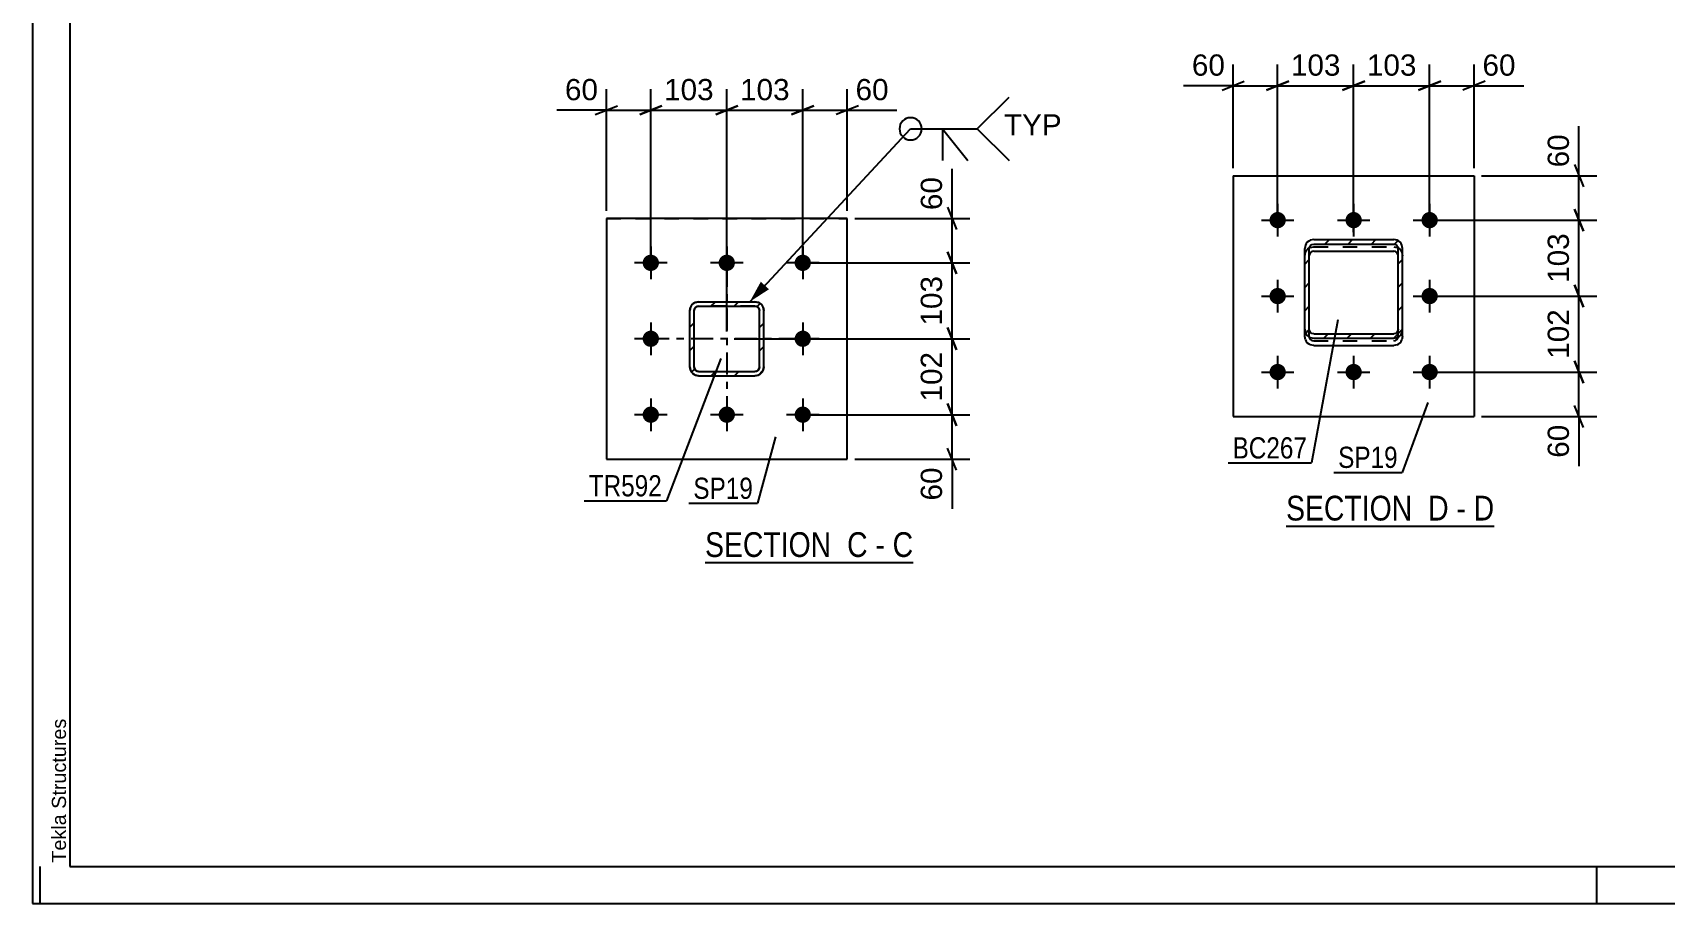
# Model space of a CAD drawing. Header units: millimetres. Extents: x -116 to 725, y -385 to 209.
# Drawn here: x -115.9 to 104.3, y -385.1 to -267.6 of the extents above; entities that cross this region are included whole.
import ezdxf

# ---------------------------------------------------------------- set-up
doc = ezdxf.new("R2010")
doc.units = ezdxf.units.MM
doc.linetypes.add('DXK_LINE_DOT2', pattern=[3.9198, 1.9599, -1.9599])
doc.linetypes.add('DXK_LINE_DOT3', pattern=[5.9187, 2.979, -0.9799, 0.9799, -0.9799])
doc.styles.add('Arial', font='arial.ttf', dxfattribs={"height": 0.2})
doc.styles.add('Arial Narrow', font='ARIALN.TTF', dxfattribs={"height": 0.2})

# ---------------------------------------------------------------- blocks, each defined once
blk = doc.blocks.new('Unknown-203724257-1113')
at = {"color": 5, "linetype": 'Continuous'}
for p, q in [((-115.93, 208.87), (-115.93, -385.13)), ((-110.93, 203.87), (-110.93, -380.13)), ((-114.93, -385.13), (-114.93, -380.13)), ((-110.93, -380.13), (720.07, -380.13)), ((95.07, -385.13), (95.07, -380.13)), ((-115.93, -385.13), (725.07, -385.13))]:
    blk.add_line(p, q, dxfattribs=at)
at = {"color": 174, "linetype": 'Continuous', "style": 'Arial'}
blk.add_text('Tekla Structures', height=1.9102, rotation=90, dxfattribs=at).set_placement((-111.43, -379.63))
blk = doc.blocks.new('Unknown-203724257-13 - 8528')
at = {"color": 6, "linetype": 'Continuous'}
blk.add_line((-25.22, -339.12), (2.85, -339.12), dxfattribs=at)
at = {"color": 0, "linetype": 'Continuous'}
blk.add_wipeout([(-7.11, -338.37), (-7.11, -334.87), (-25.22, -334.87), (-25.22, -338.37)], dxfattribs=at)
at = {"color": 7, "linetype": 'Continuous', "style": 'Arial Narrow'}
blk.add_text('SECTION ', height=3.34, dxfattribs=at).set_placement((-25.22, -338.37))
at = {"color": 0, "linetype": 'Continuous'}
blk.add_wipeout([(-3.29, -338.37), (-3.29, -334.87), (-6.06, -334.87), (-6.06, -338.37)], dxfattribs=at)
at = {"color": 7, "linetype": 'Continuous', "style": 'Arial Narrow'}
blk.add_text('C', height=3.34, dxfattribs=at).set_placement((-6.06, -338.37))
at = {"color": 0, "linetype": 'Continuous'}
blk.add_wipeout([(-0.97, -338.37), (-0.97, -334.87), (-2.24, -334.87), (-2.24, -338.37)], dxfattribs=at)
at = {"color": 7, "linetype": 'Continuous', "style": 'Arial Narrow'}
blk.add_text('-', height=3.34, dxfattribs=at).set_placement((-2.24, -338.37))
at = {"color": 0, "linetype": 'Continuous'}
blk.add_wipeout([(2.85, -338.37), (2.85, -334.87), (0.08, -334.87), (0.08, -338.37)], dxfattribs=at)
at = {"color": 7, "linetype": 'Continuous', "style": 'Arial Narrow'}
blk.add_text('C', height=3.34, dxfattribs=at).set_placement((0.08, -338.37))
blk = doc.blocks.new('Unknown-203724257-14 - 8258')
at = {"color": 6, "linetype": 'Continuous'}
blk.add_line((53.16, -334.2), (81.23, -334.2), dxfattribs=at)
at = {"color": 0, "linetype": 'Continuous'}
blk.add_wipeout([(71.27, -333.45), (71.27, -329.95), (53.16, -329.95), (53.16, -333.45)], dxfattribs=at)
at = {"color": 7, "linetype": 'Continuous', "style": 'Arial Narrow'}
blk.add_text('SECTION ', height=3.34, dxfattribs=at).set_placement((53.16, -333.45))
at = {"color": 0, "linetype": 'Continuous'}
blk.add_wipeout([(75.09, -333.45), (75.09, -329.95), (72.32, -329.95), (72.32, -333.45)], dxfattribs=at)
at = {"color": 7, "linetype": 'Continuous', "style": 'Arial Narrow'}
blk.add_text('D', height=3.34, dxfattribs=at).set_placement((72.32, -333.45))
at = {"color": 0, "linetype": 'Continuous'}
blk.add_wipeout([(77.41, -333.45), (77.41, -329.95), (76.14, -329.95), (76.14, -333.45)], dxfattribs=at)
at = {"color": 7, "linetype": 'Continuous', "style": 'Arial Narrow'}
blk.add_text('-', height=3.34, dxfattribs=at).set_placement((76.14, -333.45))
at = {"color": 0, "linetype": 'Continuous'}
blk.add_wipeout([(81.23, -333.45), (81.23, -329.95), (78.46, -329.95), (78.46, -333.45)], dxfattribs=at)
at = {"color": 7, "linetype": 'Continuous', "style": 'Arial Narrow'}
blk.add_text('D', height=3.34, dxfattribs=at).set_placement((78.46, -333.45))
blk = doc.blocks.new('Part-203724257-8563 - 8528')
at = {"linetype": 'Continuous'}
h = blk.add_hatch(dxfattribs=at)
h.set_pattern_fill('', scale=0.7, style=0, pattern_type=0)
h.set_pattern_definition([(45, (-18.0342, -313.8326), (-1.57154, 1.57154), [])])
h.paths.add_polyline_path([(-18.49, -313.92), (-18.03, -313.83), (-17.64, -313.57), (-17.38, -313.18), (-17.29, -312.72), (-17.29, -305.12), (-17.38, -304.66), (-17.64, -304.28), (-18.03, -304.02), (-18.49, -303.92), (-26.09, -303.92), (-26.55, -304.02), (-26.94, -304.28), (-27.2, -304.66), (-27.29, -305.12), (-27.29, -312.72), (-27.2, -313.18), (-26.94, -313.57), (-26.55, -313.83), (-26.09, -313.92)])
h.paths.add_polyline_path([(-26.09, -313.32), (-26.32, -313.28), (-26.52, -313.15), (-26.65, -312.95), (-26.69, -312.72), (-26.69, -305.12), (-26.65, -304.89), (-26.52, -304.7), (-26.32, -304.57), (-26.09, -304.52), (-18.49, -304.52), (-18.26, -304.57), (-18.07, -304.7), (-17.94, -304.89), (-17.89, -305.12), (-17.89, -312.72), (-17.94, -312.95), (-18.07, -313.15), (-18.26, -313.28), (-18.49, -313.32)])
at = {"color": 7, "linetype": 'DXK_LINE_DOT3'}
for p, q in [((-22.29, -298.92), (-22.29, -318.92)), ((-12.29, -308.92), (-32.29, -308.92))]:
    blk.add_line(p, q, dxfattribs=at)
at = {"color": 7, "linetype": 'DXK_LINE_DOT2'}
for p, q in [((-26.55, -304.02), (-26.09, -303.92)), ((-26.09, -303.92), (-18.49, -303.92)), ((-18.49, -303.92), (-18.03, -304.02)), ((-27.29, -305.12), (-27.2, -304.66)), ((-27.29, -312.72), (-27.29, -305.12)), ((-26.65, -304.89), (-26.69, -305.12)), ((-26.69, -312.72), (-26.69, -305.12)), ((-26.52, -304.7), (-26.65, -304.89)), ((-26.32, -304.57), (-26.52, -304.7)), ((-26.09, -304.52), (-26.32, -304.57)), ((-18.49, -304.52), (-26.09, -304.52)), ((-18.26, -304.57), (-18.49, -304.52)), ((-18.07, -304.7), (-18.26, -304.57)), ((-17.94, -304.89), (-18.07, -304.7)), ((-17.89, -305.12), (-17.94, -304.89)), ((-17.89, -312.72), (-17.89, -305.12)), ((-17.38, -304.66), (-17.29, -305.12)), ((-17.29, -312.72), (-17.29, -305.12)), ((-27.2, -313.18), (-27.29, -312.72)), ((-26.69, -312.72), (-26.65, -312.95)), ((-17.94, -312.95), (-17.89, -312.72)), ((-17.29, -312.72), (-17.38, -313.18)), ((-26.65, -312.95), (-26.52, -313.15)), ((-26.09, -313.92), (-26.55, -313.83)), ((-26.52, -313.15), (-26.32, -313.28)), ((-26.32, -313.28), (-26.09, -313.32)), ((-26.09, -313.32), (-18.49, -313.32)), ((-26.09, -313.92), (-18.49, -313.92)), ((-18.49, -313.32), (-18.26, -313.28)), ((-18.03, -313.83), (-18.49, -313.92)), ((-18.26, -313.28), (-18.07, -313.15)), ((-18.07, -313.15), (-17.94, -312.95))]:
    blk.add_line(p, q, dxfattribs=at)
at = {"color": 2, "linetype": 'Continuous'}
for p, q in [((-26.09, -303.92), (-26.55, -304.02)), ((-26.09, -303.92), (-18.49, -303.92)), ((-18.03, -304.02), (-18.49, -303.92)), ((-27.2, -304.66), (-27.29, -305.12)), ((-27.29, -312.72), (-27.29, -305.12)), ((-26.69, -305.12), (-26.65, -304.89)), ((-26.69, -312.72), (-26.69, -305.12)), ((-26.65, -304.89), (-26.52, -304.7)), ((-26.52, -304.7), (-26.32, -304.57)), ((-26.32, -304.57), (-26.09, -304.52)), ((-26.09, -304.52), (-18.49, -304.52)), ((-18.49, -304.52), (-18.26, -304.57)), ((-18.26, -304.57), (-18.07, -304.7)), ((-18.07, -304.7), (-17.94, -304.89)), ((-17.94, -304.89), (-17.89, -305.12)), ((-17.89, -312.72), (-17.89, -305.12)), ((-17.29, -305.12), (-17.38, -304.66)), ((-17.29, -312.72), (-17.29, -305.12)), ((-27.29, -312.72), (-27.2, -313.18)), ((-26.65, -312.95), (-26.69, -312.72)), ((-17.89, -312.72), (-17.94, -312.95)), ((-17.38, -313.18), (-17.29, -312.72)), ((-26.52, -313.15), (-26.65, -312.95)), ((-26.55, -313.83), (-26.09, -313.92)), ((-26.32, -313.28), (-26.52, -313.15)), ((-26.09, -313.32), (-26.32, -313.28)), ((-26.09, -313.32), (-18.49, -313.32)), ((-26.09, -313.92), (-18.49, -313.92)), ((-18.26, -313.28), (-18.49, -313.32)), ((-18.49, -313.92), (-18.03, -313.83)), ((-18.07, -313.15), (-18.26, -313.28)), ((-17.94, -312.95), (-18.07, -313.15))]:
    blk.add_line(p, q, dxfattribs=at)
at = {"color": 7, "linetype": 'DXK_LINE_DOT2'}
for centre, start, end in [((-26.09, -305.12), 112.5, 157.5), ((-18.49, -305.12), 22.5, 67.5), ((-26.09, -312.72), 202.5, 247.5), ((-18.49, -312.72), 292.5, 337.5)]:
    blk.add_arc(centre, 1.2, start, end, dxfattribs=at)
at = {"color": 2, "linetype": 'Continuous'}
for centre, start, end in [((-26.09, -305.12), 112.5, 157.5), ((-18.49, -305.12), 22.5, 67.5), ((-26.09, -312.72), 202.5, 247.5), ((-18.49, -312.72), 292.5, 337.5)]:
    blk.add_arc(centre, 1.2, start, end, dxfattribs=at)
blk = doc.blocks.new('Part-203724257-8568 - 8528')
at = {"color": 2, "linetype": 'Continuous'}
for p, q in [((-6.04, -292.67), (-38.54, -292.67)), ((-38.54, -292.67), (-38.54, -325.17)), ((-6.04, -325.17), (-6.04, -292.67)), ((-38.54, -325.17), (-6.04, -325.17))]:
    blk.add_line(p, q, dxfattribs=at)
at = {"color": 7, "linetype": 'DXK_LINE_DOT2'}
for p, q in [((-38.54, -292.67), (-6.04, -292.67)), ((-38.54, -325.17), (-6.04, -325.17))]:
    blk.add_line(p, q, dxfattribs=at)
blk = doc.blocks.new('Bolt-203724257-8682 - 8528')
at = {"linetype": 'Continuous'}
for points in [[(-31.44, -298.67, -1), (-33.64, -298.67, -1)], [(-21.19, -298.67, -1), (-23.39, -298.67, -1)], [(-10.94, -298.67, -1), (-13.14, -298.67, -1)], [(-31.44, -308.92, -1), (-33.64, -308.92, -1)], [(-10.94, -308.92, -1), (-13.14, -308.92, -1)], [(-31.44, -319.17, -1), (-33.64, -319.17, -1)], [(-21.19, -319.17, -1), (-23.39, -319.17, -1)], [(-10.94, -319.17, -1), (-13.14, -319.17, -1)]]:
    blk.add_hatch(color=1, dxfattribs=at).paths.add_polyline_path(points)
at = {"color": 1, "linetype": 'Continuous'}
for p, q in [((-32.54, -296.47), (-32.54, -300.87)), ((-22.29, -296.47), (-22.29, -300.87)), ((-12.04, -296.47), (-12.04, -300.87)), ((-30.34, -298.67), (-34.74, -298.67)), ((-20.09, -298.67), (-24.49, -298.67)), ((-9.84, -298.67), (-14.24, -298.67)), ((-32.54, -306.72), (-32.54, -311.12)), ((-12.04, -306.72), (-12.04, -311.12)), ((-30.34, -308.92), (-34.74, -308.92)), ((-9.84, -308.92), (-14.24, -308.92)), ((-32.54, -316.97), (-32.54, -321.37)), ((-22.29, -316.97), (-22.29, -321.37)), ((-12.04, -316.97), (-12.04, -321.37)), ((-30.34, -319.17), (-34.74, -319.17)), ((-20.09, -319.17), (-24.49, -319.17)), ((-9.84, -319.17), (-14.24, -319.17))]:
    blk.add_line(p, q, dxfattribs=at)
blk = doc.blocks.new('Part-203724257-8352 - 8258')
at = {"color": 2, "linetype": 'Continuous'}
for p, q in [((46.02, -286.91), (46.02, -319.41)), ((46.02, -286.91), (78.52, -286.91)), ((78.52, -286.91), (78.52, -319.41)), ((46.02, -319.41), (78.52, -319.41))]:
    blk.add_line(p, q, dxfattribs=at)
blk = doc.blocks.new('Bolt-203724257-8429 - 8258')
at = {"linetype": 'Continuous'}
for points in [[(52.02, -291.81, -1), (52.02, -294.01, -1)], [(62.27, -291.81, -1), (62.27, -294.01, -1)], [(72.52, -291.81, -1), (72.52, -294.01, -1)], [(52.02, -302.06, -1), (52.02, -304.26, -1)], [(72.52, -302.06, -1), (72.52, -304.26, -1)], [(52.02, -312.31, -1), (52.02, -314.51, -1)], [(62.27, -312.31, -1), (62.27, -314.51, -1)], [(72.52, -312.31, -1), (72.52, -314.51, -1)]]:
    blk.add_hatch(color=1, dxfattribs=at).paths.add_polyline_path(points)
at = {"color": 1, "linetype": 'Continuous'}
for p, q in [((52.02, -290.71), (52.02, -295.11)), ((62.27, -290.71), (62.27, -295.11)), ((72.52, -290.71), (72.52, -295.11)), ((49.82, -292.91), (54.22, -292.91)), ((60.07, -292.91), (64.47, -292.91)), ((70.32, -292.91), (74.72, -292.91)), ((52.02, -300.96), (52.02, -305.36)), ((72.52, -300.96), (72.52, -305.36)), ((49.82, -303.16), (54.22, -303.16)), ((70.32, -303.16), (74.72, -303.16)), ((52.02, -311.21), (52.02, -315.61)), ((62.27, -311.21), (62.27, -315.61)), ((72.52, -311.21), (72.52, -315.61)), ((49.82, -313.41), (54.22, -313.41)), ((60.07, -313.41), (64.47, -313.41)), ((70.32, -313.41), (74.72, -313.41))]:
    blk.add_line(p, q, dxfattribs=at)
blk = doc.blocks.new('Part-203724257-8447 - 8258')
at = {"linetype": 'Continuous'}
h = blk.add_hatch(dxfattribs=at)
h.set_pattern_fill('', scale=0.7, style=0, pattern_type=0)
h.set_pattern_definition([(45, (67.6766, -308.8475), (-1.57154, 1.57154), [])])
h.paths.add_polyline_path([(56.88, -308.85), (67.68, -308.85), (68.14, -308.76), (68.53, -308.49), (68.79, -308.1), (68.88, -307.64), (68.88, -296.74), (68.79, -296.28), (68.53, -295.89), (68.14, -295.63), (67.68, -295.53), (56.88, -295.53), (56.42, -295.63), (56.03, -295.89), (55.77, -296.28), (55.68, -296.74), (55.68, -307.64), (55.77, -308.1), (56.03, -308.49), (56.42, -308.76)])
h.paths.add_polyline_path([(56.32, -307.87), (56.28, -307.64), (56.28, -296.74), (56.32, -296.51), (56.45, -296.32), (56.65, -296.18), (56.88, -296.14), (67.68, -296.14), (67.91, -296.18), (68.1, -296.32), (68.23, -296.51), (68.28, -296.74), (68.28, -307.64), (68.23, -307.87), (68.1, -308.07), (67.91, -308.2), (67.68, -308.24), (56.88, -308.24), (56.65, -308.2), (56.45, -308.07)])
at = {"color": 2, "linetype": 'Continuous'}
for p, q in [((55.77, -296.28), (55.68, -296.74)), ((55.68, -307.64), (55.68, -296.74)), ((56.28, -296.74), (56.32, -296.51)), ((56.28, -307.64), (56.28, -296.74)), ((56.32, -296.51), (56.45, -296.32)), ((56.45, -297.28), (56.32, -297.48)), ((56.88, -295.53), (56.42, -295.63)), ((56.45, -296.32), (56.65, -296.18)), ((56.65, -297.15), (56.45, -297.28)), ((56.65, -296.18), (56.88, -296.14)), ((56.88, -297.11), (56.65, -297.15)), ((56.88, -295.53), (67.68, -295.53)), ((56.88, -296.14), (67.68, -296.14)), ((56.88, -297.11), (67.68, -297.11)), ((68.14, -295.63), (67.68, -295.53)), ((67.68, -296.14), (67.91, -296.18)), ((67.91, -297.15), (67.68, -297.11)), ((67.91, -296.18), (68.1, -296.32)), ((68.1, -297.28), (67.91, -297.15)), ((68.1, -296.32), (68.23, -296.51)), ((68.23, -297.48), (68.1, -297.28)), ((68.23, -296.51), (68.28, -296.74)), ((68.28, -307.64), (68.28, -296.74)), ((68.88, -296.74), (68.79, -296.28)), ((68.88, -307.64), (68.88, -296.74)), ((56.32, -297.48), (56.28, -297.71)), ((68.28, -297.71), (68.23, -297.48)), ((55.68, -308.6), (55.68, -307.64)), ((55.68, -307.64), (55.77, -308.1)), ((56.32, -307.87), (56.28, -307.64)), ((56.45, -308.07), (56.32, -307.87)), ((56.65, -308.2), (56.45, -308.07)), ((56.88, -308.24), (56.65, -308.2)), ((56.88, -308.24), (67.68, -308.24)), ((67.91, -308.2), (67.68, -308.24)), ((68.1, -308.07), (67.91, -308.2)), ((68.23, -307.87), (68.1, -308.07)), ((68.28, -307.64), (68.23, -307.87)), ((68.79, -308.1), (68.88, -307.64)), ((68.88, -308.6), (68.88, -307.64)), ((55.77, -309.07), (55.68, -308.6)), ((56.42, -308.76), (56.88, -308.85)), ((56.88, -309.81), (56.42, -309.72)), ((56.88, -308.85), (67.68, -308.85)), ((56.88, -309.81), (67.68, -309.81)), ((67.68, -308.85), (68.14, -308.76)), ((68.14, -309.72), (67.68, -309.81)), ((68.88, -308.6), (68.79, -309.07))]:
    blk.add_line(p, q, dxfattribs=at)
at = {"color": 7, "linetype": 'DXK_LINE_DOT2'}
for p, q in [((55.68, -307.64), (55.68, -296.74)), ((55.68, -297.71), (55.77, -297.25)), ((56.28, -308.6), (56.28, -296.74)), ((56.42, -296.59), (56.88, -296.5)), ((56.88, -296.5), (67.68, -296.5)), ((67.68, -296.5), (68.14, -296.59)), ((68.28, -308.6), (68.28, -296.74)), ((68.79, -297.25), (68.88, -297.71)), ((68.88, -307.64), (68.88, -296.74)), ((56.28, -308.6), (56.32, -308.84)), ((56.32, -308.84), (56.45, -309.03)), ((56.45, -309.03), (56.65, -309.16)), ((56.65, -309.16), (56.88, -309.21)), ((56.88, -309.21), (67.68, -309.21)), ((67.68, -309.21), (67.91, -309.16)), ((67.91, -309.16), (68.1, -309.03)), ((68.1, -309.03), (68.23, -308.84)), ((68.23, -308.84), (68.28, -308.6))]:
    blk.add_line(p, q, dxfattribs=at)
at = {"color": 2, "linetype": 'Continuous'}
for centre, start, end in [((56.88, -296.74), 112.7469, 157.7454), ((67.67, -296.74), 22.2546, 67.2531), ((56.88, -307.64), 202.2546, 247.2531), ((67.67, -307.64), 292.7469, 337.7454), ((56.88, -308.61), 202.2546, 247.2531), ((67.67, -308.61), 292.7469, 337.7454)]:
    blk.add_arc(centre, 1.21, start, end, dxfattribs=at)
at = {"color": 7, "linetype": 'DXK_LINE_DOT2'}
for centre, start, end in [((56.88, -297.7), 112.7469, 157.7454), ((67.67, -297.7), 22.2546, 67.2531)]:
    blk.add_arc(centre, 1.21, start, end, dxfattribs=at)
blk = doc.blocks.new('StraightDimension-203724257-8819 - 8528')
at = {"color": 7, "linetype": 'Continuous'}
for p, q in [((-5.04, -292.67), (10.49, -292.67)), ((7.49, -291.17), (8.69, -294.17)), ((8.09, -298.67), (8.09, -292.67)), ((8.69, -300.17), (7.49, -297.17)), ((-11.04, -298.67), (10.49, -298.67))]:
    blk.add_line(p, q, dxfattribs=at)
at = {"color": 0}
blk.add_wipeout([(7.34, -286.5), (3.14, -286.5), (3.14, -292.15), (7.34, -292.15)], dxfattribs=at)
at = {"color": 7, "linetype": 'Continuous'}
blk.add_line((8.09, -292.67), (8.09, -285.98), dxfattribs=at)
blk.add_line((8.09, -292.67), (8.09, -285.98), dxfattribs=at)
at = {"color": 3, "style": 'Arial'}
blk.add_text('60', height=2.865, rotation=90.0002, dxfattribs=at).set_placement((6.74, -291.55))
blk = doc.blocks.new('StraightDimension-203724257-8720 - 8528')
at = {"color": 7, "linetype": 'Continuous'}
for p, q in [((-12.04, -297.67), (-12.04, -275.22)), ((-6.04, -291.67), (-6.04, -275.22)), ((-13.54, -278.67), (-10.54, -277.47)), ((-4.54, -277.47), (-7.54, -278.67)), ((-12.04, -278.07), (-6.04, -278.07))]:
    blk.add_line(p, q, dxfattribs=at)
at = {"color": 0}
blk.add_wipeout([(0.13, -277.32), (0.13, -273.12), (-5.52, -273.12), (-5.52, -277.32)], dxfattribs=at)
at = {"color": 7, "linetype": 'Continuous'}
blk.add_line((-6.04, -278.07), (0.65, -278.07), dxfattribs=at)
blk.add_line((-6.04, -278.07), (0.65, -278.07), dxfattribs=at)
at = {"color": 3, "style": 'Arial'}
blk.add_text('60', height=2.865, dxfattribs=at).set_placement((-4.92, -276.72))
blk = doc.blocks.new('StraightDimension-203724257-8730 - 8528')
at = {"color": 7, "linetype": 'Continuous'}
for p, q in [((-22.29, -307.92), (-22.29, -275.22)), ((-12.04, -297.67), (-12.04, -275.22)), ((-23.79, -278.67), (-20.79, -277.47)), ((-10.54, -277.47), (-13.54, -278.67)), ((-22.29, -278.07), (-12.04, -278.07))]:
    blk.add_line(p, q, dxfattribs=at)
at = {"color": 0}
blk.add_wipeout([(-13.23, -277.32), (-13.23, -273.12), (-21.1, -273.12), (-21.1, -277.32)], dxfattribs=at)
at = {"color": 3, "style": 'Arial'}
blk.add_text('103', height=2.865, dxfattribs=at).set_placement((-20.5, -276.72))
blk = doc.blocks.new('StraightDimension-203724257-8747 - 8528')
at = {"color": 7, "linetype": 'Continuous'}
for p, q in [((-32.54, -297.67), (-32.54, -275.22)), ((-22.29, -307.92), (-22.29, -275.22)), ((-34.04, -278.67), (-31.04, -277.47)), ((-20.79, -277.47), (-23.79, -278.67)), ((-32.54, -278.07), (-22.29, -278.07))]:
    blk.add_line(p, q, dxfattribs=at)
at = {"color": 0}
blk.add_wipeout([(-23.48, -277.32), (-23.48, -273.12), (-31.35, -273.12), (-31.35, -277.32)], dxfattribs=at)
at = {"color": 3, "style": 'Arial'}
blk.add_text('103', height=2.865, dxfattribs=at).set_placement((-30.75, -276.72))
blk = doc.blocks.new('StraightDimension-203724257-8764 - 8528')
at = {"color": 7, "linetype": 'Continuous'}
for p, q in [((-38.54, -291.67), (-38.54, -275.22)), ((-32.54, -297.67), (-32.54, -275.22)), ((-40.04, -278.67), (-37.04, -277.47)), ((-31.04, -277.47), (-34.04, -278.67)), ((-38.54, -278.07), (-32.54, -278.07))]:
    blk.add_line(p, q, dxfattribs=at)
at = {"color": 0}
blk.add_wipeout([(-39.07, -277.32), (-39.07, -273.12), (-44.72, -273.12), (-44.72, -277.32)], dxfattribs=at)
at = {"color": 7, "linetype": 'Continuous'}
blk.add_line((-38.54, -278.07), (-45.24, -278.07), dxfattribs=at)
blk.add_line((-38.54, -278.07), (-45.24, -278.07), dxfattribs=at)
at = {"color": 3, "style": 'Arial'}
blk.add_text('60', height=2.865, dxfattribs=at).set_placement((-44.12, -276.72))
blk = doc.blocks.new('StraightDimension-203724257-8775 - 8528')
at = {"color": 7, "linetype": 'Continuous'}
for p, q in [((-11.04, -319.17), (10.49, -319.17)), ((7.49, -317.67), (8.69, -320.67)), ((8.09, -325.17), (8.09, -319.17)), ((8.69, -326.67), (7.49, -323.67)), ((-5.04, -325.17), (10.49, -325.17))]:
    blk.add_line(p, q, dxfattribs=at)
at = {"color": 0}
blk.add_wipeout([(7.34, -325.7), (3.14, -325.7), (3.14, -331.35), (7.34, -331.35)], dxfattribs=at)
at = {"color": 7, "linetype": 'Continuous'}
blk.add_line((8.09, -325.17), (8.09, -331.87), dxfattribs=at)
blk.add_line((8.09, -325.17), (8.09, -331.87), dxfattribs=at)
at = {"color": 3, "style": 'Arial'}
blk.add_text('60', height=2.865, rotation=90.0002, dxfattribs=at).set_placement((6.74, -330.75))
blk = doc.blocks.new('StraightDimension-203724257-8785 - 8528')
at = {"color": 7, "linetype": 'Continuous'}
for p, q in [((7.49, -307.42), (8.69, -310.42)), ((-21.29, -308.92), (10.49, -308.92)), ((8.09, -319.17), (8.09, -308.92)), ((-11.04, -319.17), (10.49, -319.17)), ((8.69, -320.67), (7.49, -317.67))]:
    blk.add_line(p, q, dxfattribs=at)
at = {"color": 0}
blk.add_wipeout([(7.34, -310.11), (3.14, -310.11), (3.14, -317.98), (7.34, -317.98)], dxfattribs=at)
at = {"color": 3, "style": 'Arial'}
blk.add_text('102', height=2.865, rotation=90.0002, dxfattribs=at).set_placement((6.74, -317.38))
blk = doc.blocks.new('StraightDimension-203724257-8802 - 8528')
at = {"color": 7, "linetype": 'Continuous'}
for p, q in [((7.49, -297.17), (8.69, -300.17)), ((-11.04, -298.67), (10.49, -298.67)), ((8.09, -308.92), (8.09, -298.67)), ((8.69, -310.42), (7.49, -307.42)), ((-21.29, -308.92), (10.49, -308.92))]:
    blk.add_line(p, q, dxfattribs=at)
at = {"color": 0}
blk.add_wipeout([(7.34, -299.86), (3.14, -299.86), (3.14, -307.73), (7.34, -307.73)], dxfattribs=at)
at = {"color": 3, "style": 'Arial'}
blk.add_text('103', height=2.865, rotation=90.0002, dxfattribs=at).set_placement((6.74, -307.13))
blk = doc.blocks.new('StraightDimension-203724257-8481 - 8258')
at = {"color": 7, "linetype": 'Continuous'}
for p, q in [((46.02, -285.91), (46.02, -271.91)), ((52.02, -291.91), (52.02, -271.91)), ((44.52, -275.36), (47.52, -274.16)), ((46.02, -274.76), (52.02, -274.76)), ((53.52, -274.16), (50.52, -275.36))]:
    blk.add_line(p, q, dxfattribs=at)
at = {"color": 0}
blk.add_wipeout([(45.5, -274.01), (45.5, -269.81), (39.85, -269.81), (39.85, -274.01)], dxfattribs=at)
at = {"color": 7, "linetype": 'Continuous'}
blk.add_line((46.02, -274.76), (39.33, -274.76), dxfattribs=at)
blk.add_line((46.02, -274.76), (39.33, -274.76), dxfattribs=at)
at = {"color": 3, "style": 'Arial'}
blk.add_text('60', height=2.865, dxfattribs=at).set_placement((40.45, -273.41))
blk = doc.blocks.new('StraightDimension-203724257-8449 - 8258')
at = {"color": 7, "linetype": 'Continuous'}
for p, q in [((62.27, -294.53), (62.27, -271.91)), ((72.52, -291.91), (72.52, -271.91)), ((60.77, -275.36), (63.77, -274.16)), ((62.27, -274.76), (72.52, -274.76)), ((74.02, -274.16), (71.02, -275.36))]:
    blk.add_line(p, q, dxfattribs=at)
at = {"color": 0}
blk.add_wipeout([(71.34, -274.01), (71.34, -269.81), (63.46, -269.81), (63.46, -274.01)], dxfattribs=at)
at = {"color": 3, "style": 'Arial'}
blk.add_text('103', height=2.865, dxfattribs=at).set_placement((64.06, -273.41))
blk = doc.blocks.new('StraightDimension-203724257-8465 - 8258')
at = {"color": 7, "linetype": 'Continuous'}
for p, q in [((52.02, -291.91), (52.02, -271.91)), ((62.27, -294.53), (62.27, -271.91)), ((50.52, -275.36), (53.52, -274.16)), ((52.02, -274.76), (62.27, -274.76)), ((63.77, -274.16), (60.77, -275.36))]:
    blk.add_line(p, q, dxfattribs=at)
at = {"color": 0}
blk.add_wipeout([(61.09, -274.01), (61.09, -269.81), (53.21, -269.81), (53.21, -274.01)], dxfattribs=at)
at = {"color": 3, "style": 'Arial'}
blk.add_text('103', height=2.865, dxfattribs=at).set_placement((53.81, -273.41))
blk = doc.blocks.new('StraightDimension-203724257-8491 - 8258')
at = {"color": 7, "linetype": 'Continuous'}
for p, q in [((72.52, -291.91), (72.52, -271.91)), ((78.52, -285.91), (78.52, -271.91)), ((71.02, -275.36), (74.02, -274.16)), ((72.52, -274.76), (78.52, -274.76)), ((80.02, -274.16), (77.02, -275.36))]:
    blk.add_line(p, q, dxfattribs=at)
at = {"color": 0}
blk.add_wipeout([(84.7, -274.01), (84.7, -269.81), (79.05, -269.81), (79.05, -274.01)], dxfattribs=at)
at = {"color": 7, "linetype": 'Continuous'}
blk.add_line((78.52, -274.76), (85.22, -274.76), dxfattribs=at)
blk.add_line((78.52, -274.76), (85.22, -274.76), dxfattribs=at)
at = {"color": 3, "style": 'Arial'}
blk.add_text('60', height=2.865, dxfattribs=at).set_placement((79.65, -273.41))
blk = doc.blocks.new('StraightDimension-203724257-8502 - 8258')
at = {"color": 7, "linetype": 'Continuous'}
for p, q in [((92.06, -285.41), (93.26, -288.41)), ((79.52, -286.91), (95.06, -286.91)), ((92.66, -292.91), (92.66, -286.91)), ((73.52, -292.91), (95.06, -292.91)), ((93.26, -294.41), (92.06, -291.41))]:
    blk.add_line(p, q, dxfattribs=at)
at = {"color": 0}
blk.add_wipeout([(91.91, -280.74), (87.71, -280.74), (87.71, -286.38), (91.91, -286.38)], dxfattribs=at)
at = {"color": 7, "linetype": 'Continuous'}
blk.add_line((92.66, -286.91), (92.66, -280.21), dxfattribs=at)
blk.add_line((92.66, -286.91), (92.66, -280.21), dxfattribs=at)
at = {"color": 3, "style": 'Arial'}
blk.add_text('60', height=2.865, rotation=90.0002, dxfattribs=at).set_placement((91.31, -285.78))
blk = doc.blocks.new('StraightDimension-203724257-8516 - 8258')
at = {"color": 7, "linetype": 'Continuous'}
for p, q in [((92.06, -311.91), (93.26, -314.91)), ((73.52, -313.41), (95.06, -313.41)), ((92.66, -319.41), (92.66, -313.41)), ((93.26, -320.91), (92.06, -317.91)), ((79.52, -319.41), (95.06, -319.41))]:
    blk.add_line(p, q, dxfattribs=at)
at = {"color": 0}
blk.add_wipeout([(91.91, -319.93), (87.71, -319.93), (87.71, -325.58), (91.91, -325.58)], dxfattribs=at)
at = {"color": 7, "linetype": 'Continuous'}
blk.add_line((92.66, -319.41), (92.66, -326.1), dxfattribs=at)
blk.add_line((92.66, -319.41), (92.66, -326.1), dxfattribs=at)
at = {"color": 3, "style": 'Arial'}
blk.add_text('60', height=2.865, rotation=90.0002, dxfattribs=at).set_placement((91.31, -324.98))
blk = doc.blocks.new('StraightDimension-203724257-24979 - 8258')
at = {"color": 7, "linetype": 'Continuous'}
for p, q in [((92.06, -301.66), (93.26, -304.66)), ((73.52, -303.16), (95.06, -303.16)), ((92.66, -313.41), (92.66, -303.16)), ((93.26, -314.91), (92.06, -311.91)), ((73.52, -313.41), (95.06, -313.41))]:
    blk.add_line(p, q, dxfattribs=at)
at = {"color": 0}
blk.add_wipeout([(91.91, -304.35), (87.71, -304.35), (87.71, -312.22), (91.91, -312.22)], dxfattribs=at)
at = {"color": 3, "style": 'Arial'}
blk.add_text('102', height=2.865, rotation=90.0002, dxfattribs=at).set_placement((91.31, -311.62))
blk = doc.blocks.new('StraightDimension-203724257-24981 - 8258')
at = {"color": 7, "linetype": 'Continuous'}
for p, q in [((73.52, -292.91), (95.06, -292.91)), ((92.06, -291.41), (93.26, -294.41)), ((92.66, -303.16), (92.66, -292.91)), ((93.26, -304.66), (92.06, -301.66)), ((73.52, -303.16), (95.06, -303.16))]:
    blk.add_line(p, q, dxfattribs=at)
at = {"color": 0}
blk.add_wipeout([(91.91, -294.1), (87.71, -294.1), (87.71, -301.97), (91.91, -301.97)], dxfattribs=at)
at = {"color": 3, "style": 'Arial'}
blk.add_text('103', height=2.865, rotation=90.0002, dxfattribs=at).set_placement((91.31, -301.37))
blk = doc.blocks.new('Mark-203724257-8559 - 8528')
at = {"color": 0}
blk.add_wipeout([(-31.04, -330.19), (-31.04, -327.19), (-40.91, -327.19), (-40.91, -330.19)], dxfattribs=at)
blk.add_wipeout([(-31.04, -330.19), (-31.04, -327.19), (-40.91, -327.19), (-40.91, -330.19)], dxfattribs=at)
at = {"color": 30, "linetype": 'Continuous'}
for p in [(-23.11, -311.57), (-41.51, -330.79)]:
    blk.add_line(p, (-30.44, -330.79), dxfattribs=at)
at = {"color": 3, "style": 'Arial Narrow'}
blk.add_text('TR592', height=2.863, dxfattribs=at).set_placement((-40.91, -330.19))
blk = doc.blocks.new('WeldMark-203724257-8829 - 8528')
at = {"linetype": 'Continuous'}
blk.add_hatch(color=30, dxfattribs=at).paths.add_polyline_path([(-16.6, -302.24), (-19.19, -303.92), (-17.7, -301.22)])
at = {"color": 30, "linetype": 'Continuous'}
for p, q in [((-19.19, -303.92), (2.5, -280.58)), ((2.5, -280.58), (11.5, -280.58))]:
    blk.add_line(p, q, dxfattribs=at)
at = {"color": 3, "linetype": 'Continuous'}
for q in [(10.22, -284.87), (6.79, -284.87)]:
    blk.add_line((6.79, -280.58), q, dxfattribs=at)
for start, end in [(90, 270), (270, 90)]:
    blk.add_arc((2.5, -280.58), 1.5, start, end, dxfattribs=at)
at = {"color": 0, "linetype": 'Continuous'}
blk.add_wipeout([(22.88, -281.48), (22.88, -278.48), (15.1, -278.48), (15.1, -281.48)], dxfattribs=at)
blk.add_wipeout([(22.88, -281.48), (22.88, -278.48), (15.1, -278.48), (15.1, -281.48)], dxfattribs=at)
at = {"color": 3, "linetype": 'Continuous'}
for q in [(15.79, -276.29), (15.79, -284.87)]:
    blk.add_line((11.5, -280.58), q, dxfattribs=at)
at = {"color": 3, "linetype": 'Continuous', "style": 'Arial'}
blk.add_text('TYP', height=2.865, dxfattribs=at).set_placement((15.1, -281.48))
blk = doc.blocks.new('Mark-203724257-8564 - 8528')
at = {"color": 0}
blk.add_wipeout([(-18.76, -330.53), (-18.76, -327.53), (-26.8, -327.53), (-26.8, -330.53)], dxfattribs=at)
blk.add_wipeout([(-18.76, -330.53), (-18.76, -327.53), (-26.8, -327.53), (-26.8, -330.53)], dxfattribs=at)
at = {"color": 30, "linetype": 'Continuous'}
for p in [(-15.71, -322.17), (-27.4, -331.13)]:
    blk.add_line(p, (-18.16, -331.13), dxfattribs=at)
at = {"color": 3, "style": 'Arial Narrow'}
blk.add_text('SP19', height=2.863, dxfattribs=at).set_placement((-26.8, -330.53))
blk = doc.blocks.new('Mark-203724257-8348 - 8258')
at = {"color": 0}
blk.add_wipeout([(68.21, -326.35), (68.21, -323.35), (60.18, -323.35), (60.18, -326.35)], dxfattribs=at)
blk.add_wipeout([(68.21, -326.35), (68.21, -323.35), (60.18, -323.35), (60.18, -326.35)], dxfattribs=at)
at = {"color": 30, "linetype": 'Continuous'}
for p in [(72.27, -317.52), (59.58, -326.95)]:
    blk.add_line(p, (68.81, -326.95), dxfattribs=at)
at = {"color": 3, "style": 'Arial Narrow'}
blk.add_text('SP19', height=2.863, dxfattribs=at).set_placement((60.18, -326.35))
blk = doc.blocks.new('Mark-203724257-8443 - 8258')
at = {"color": 0}
blk.add_wipeout([(55.99, -325.08), (55.99, -322.08), (45.94, -322.08), (45.94, -325.08)], dxfattribs=at)
blk.add_wipeout([(55.99, -325.08), (55.99, -322.08), (45.94, -322.08), (45.94, -325.08)], dxfattribs=at)
at = {"color": 30, "linetype": 'Continuous'}
for p in [(60.15, -306.36), (45.34, -325.68)]:
    blk.add_line(p, (56.59, -325.68), dxfattribs=at)
at = {"color": 3, "style": 'Arial Narrow'}
blk.add_text('BC267', height=2.863, dxfattribs=at).set_placement((45.94, -325.08))

msp = doc.modelspace()

# ---------------------------------------------------------------- block references
for name in ['Unknown-203724257-1113', 'Part-203724257-8352 - 8258', 'Bolt-203724257-8429 - 8258', 'Part-203724257-8568 - 8528', 'Bolt-203724257-8682 - 8528', 'Part-203724257-8447 - 8258', 'Part-203724257-8563 - 8528']:
    msp.add_blockref(name, (0, 0))

# ---------------------------------------------------------------- next in the draw order: block references
for name in ['StraightDimension-203724257-8481 - 8258', 'StraightDimension-203724257-8449 - 8258', 'StraightDimension-203724257-8819 - 8528', 'Mark-203724257-8559 - 8528', 'StraightDimension-203724257-8516 - 8258', 'StraightDimension-203724257-8775 - 8528', 'Mark-203724257-8348 - 8258', 'Unknown-203724257-14 - 8258', 'Unknown-203724257-13 - 8528']:
    msp.add_blockref(name, (0, 0))

# ---------------------------------------------------------------- next in the draw order: block references
for name in ['StraightDimension-203724257-8465 - 8258', 'StraightDimension-203724257-8491 - 8258', 'StraightDimension-203724257-8720 - 8528', 'StraightDimension-203724257-24979 - 8258', 'Mark-203724257-8443 - 8258', 'Mark-203724257-8564 - 8528']:
    msp.add_blockref(name, (0, 0))

# ---------------------------------------------------------------- next in the draw order: block references
for name in ['StraightDimension-203724257-8730 - 8528', 'StraightDimension-203724257-8502 - 8258']:
    msp.add_blockref(name, (0, 0))

# ---------------------------------------------------------------- next in the draw order: block references
for name in ['StraightDimension-203724257-8747 - 8528', 'StraightDimension-203724257-24981 - 8258']:
    msp.add_blockref(name, (0, 0))

# ---------------------------------------------------------------- next in the draw order: block references
for name in ['StraightDimension-203724257-8764 - 8528', 'StraightDimension-203724257-8785 - 8528']:
    msp.add_blockref(name, (0, 0))

# ---------------------------------------------------------------- next in the draw order: block references
msp.add_blockref('StraightDimension-203724257-8802 - 8528', (0, 0))

# ---------------------------------------------------------------- next in the draw order: block references
msp.add_blockref('WeldMark-203724257-8829 - 8528', (0, 0))

doc.saveas('drawing.dxf')
